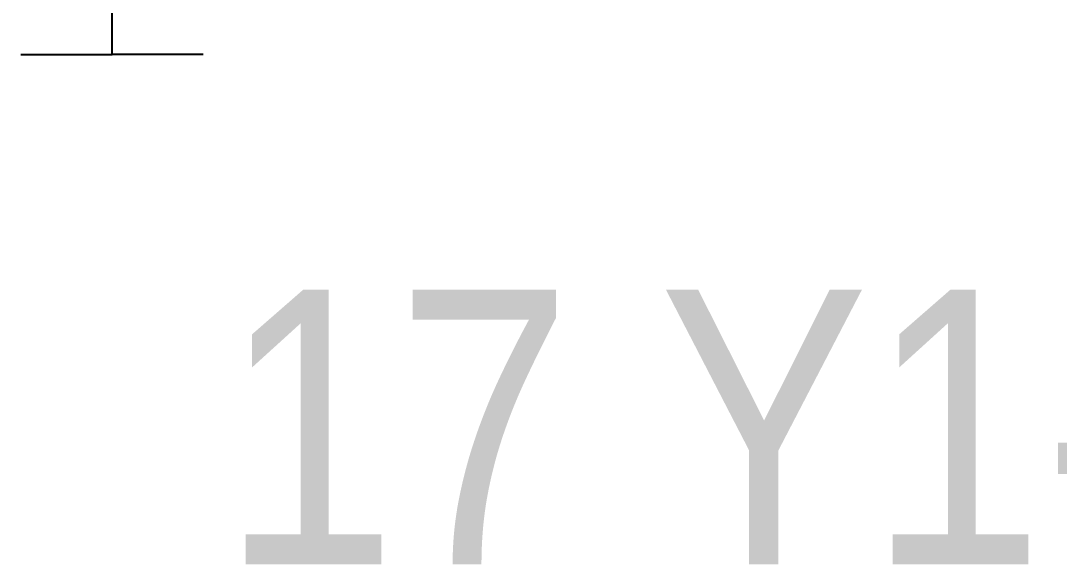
# Model space of a CAD drawing. Header units: millimetres. Extents: x 397144 to 8960116, y 345581 to 674207.
# Drawn here: x 4952615 to 4964431, y 642699 to 648887 of the extents above; entities that cross this region are included whole.
import ezdxf

# ---------------------------------------------------------------- set-up
doc = ezdxf.new("R2010")
doc.units = ezdxf.units.MM
doc.layers.get('Defpoints').update_dxf_attribs({"color": 12, "linetype": 'CONTINUOUS'})
doc.layers.add('KTH', color=150, linetype='CONTINUOUS', lineweight=5)
doc.layers.add('TEXT', color=7, linetype='CONTINUOUS', lineweight=15)
doc.styles.add('TTP-HelCon', font='VHELVCN_0.TTF')

# ---------------------------------------------------------------- blocks, each defined once
blk = doc.blocks.new('CHG_XX_Khung ten')
at = {"layer": 'Defpoints', "color": 1, "ltscale": 2}
for points in [[(40.06, 0), (0, 0), (0, 40)], [(800.94, 0), (841, 0), (841, 40)]]:
    blk.add_lwpolyline(points, dxfattribs=at)

msp = doc.modelspace()

# ---------------------------------------------------------------- block references
at = {"layer": 'KTH', "ltscale": 0.8, "xscale": 25.92478421702978, "yscale": 25.92478421702978, "zscale": 25.92478421702978}
msp.add_blockref('CHG_XX_Khung ten', (4931850.59969, 648501.85593), dxfattribs=at)

# ---------------------------------------------------------------- texts
at = {"layer": 'TEXT', "color": 1, "style": 'TTP-HelCon'}
msp.add_text('17 Y1-7', height=3125, dxfattribs=at).set_placement((4954900.91715, 642699.06891))

# ---------------------------------------------------------------- next in the draw order: block references
at = {"layer": 'KTH', "ltscale": 0.8, "xscale": 25.92478421702978, "yscale": 25.92478421702978, "zscale": 25.92478421702978}
msp.add_blockref('CHG_XX_Khung ten', (4953653.34321, 648501.85593), dxfattribs=at)

doc.saveas('drawing.dxf')
